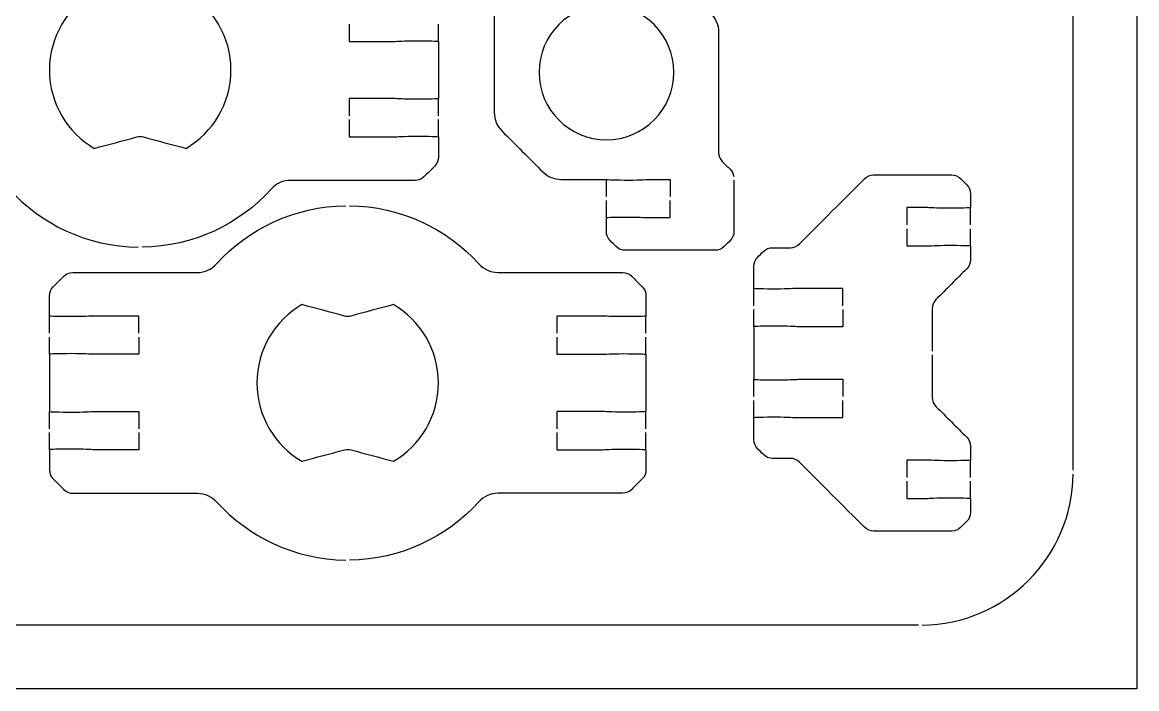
# Model space of a CAD drawing. Extents: x 0 to 410, y 0 to 455.
# Drawn here: x 322.6 to 410, y 0 to 52.3 of the extents above; entities that cross this region are included whole.
import ezdxf

# ---------------------------------------------------------------- set-up
doc = ezdxf.new("R2010")
doc.units = 0
doc.header["$MEASUREMENT"] = 0
doc.layers.add('DEFAULT', color=18, linetype='CONTINUOUS')

msp = doc.modelspace()

# ---------------------------------------------------------------- linework, layer by layer
at = {"layer": 'DEFAULT', "color": 18}
msp.add_lwpolyline([(410.025, 0.025), (0.025, 0.025), (0.025, 455.025), (410.025, 455.025)], close=True, dxfattribs=at)
at = {"layer": 'DEFAULT', "color": 1}
for points in [[(405.05, 17.15), (405.05, 212.847)], [(355.268, 50.767), (355.268, 52.118)], [(355.268, 44.935), (355.268, 46.286)], [(355.268, 43.284), (355.268, 44.635)], [(368.437, 38.603), (368.437, 39.95)], [(368.437, 36.952), (368.437, 38.303)], [(396.991, 36.387), (396.991, 37.739)], [(396.991, 34.736), (396.991, 36.088)], [(379.994, 30.051), (379.994, 31.403)], [(379.994, 28.4), (379.994, 29.752)], [(324.76, 27.892), (324.76, 29.24)], [(371.541, 27.892), (371.541, 29.24)], [(324.76, 26.241), (324.76, 27.593)], [(371.541, 26.241), (371.541, 27.593)], [(379.994, 22.929), (379.994, 24.28)], [(379.994, 21.278), (379.994, 22.629)], [(324.76, 20.41), (324.76, 21.758)], [(371.541, 20.41), (371.541, 21.758)], [(324.76, 18.759), (324.76, 20.11)], [(371.541, 18.759), (371.541, 20.11)], [(396.991, 16.593), (396.991, 17.944)], [(396.991, 14.942), (396.991, 16.293)], [(392.9, 5), (287.2, 5)]]:
    msp.add_lwpolyline(points, dxfattribs=at)
for points, knots in [([(363.438, 58.09), (363.438, 57.641), (363.438, 57.192), (363.438, 56.743), (363.939, 56.743), (364.44, 56.743), (364.941, 56.743), (365.227, 56.743), (365.724, 56.792), (366.691, 56.792), (367.657, 56.792), (368.441, 56.767), (368.441, 56.743), (369.629, 56.743), (370.818, 56.743), (372.007, 56.743), (372.54, 56.743), (373.048, 56.531), (373.422, 56.157), (374.498, 55.081), (375.574, 54.005), (376.65, 52.929), (377.024, 52.555), (377.235, 52.047), (377.235, 51.514), (377.235, 48.365), (377.235, 45.216), (377.235, 42.067), (377.235, 41.803), (377.341, 41.549), (377.528, 41.362), (377.734, 41.156), (377.94, 40.95), (378.145, 40.744), (378.297, 40.592), (378.396, 40.398), (378.424, 40.187)], [0, 0, 0, 0, 3.82, 3.82, 3.82, 8.08, 8.08, 8.08, 9.08, 9.08, 9.08, 10.08, 10.08, 10.08, 20.19, 20.19, 20.19, 21.19, 21.19, 21.19, 34.130054, 34.130054, 34.130054, 35.130054, 35.130054, 35.130054, 61.910054, 61.910054, 61.910054, 62.910054, 62.910054, 62.910054, 65.384928, 65.384928, 65.384928, 66.384928, 66.384928, 66.384928, 66.384928]), ([(358.453, 56.506), (358.482, 56.295), (358.58, 56.101), (358.732, 55.949), (358.938, 55.743), (359.144, 55.537), (359.349, 55.332), (359.536, 55.145), (359.642, 54.891), (359.642, 54.626), (359.642, 51.477), (359.642, 48.328), (359.642, 45.179), (359.642, 44.646), (359.854, 44.138), (360.228, 43.764), (361.304, 42.688), (362.38, 41.612), (363.456, 40.536), (363.83, 40.162), (364.341, 39.95), (364.87, 39.95), (366.059, 39.95), (367.248, 39.95), (368.437, 39.95), (368.437, 39.926), (369.22, 39.901), (370.187, 39.901), (371.153, 39.901), (371.651, 39.95), (371.937, 39.95), (372.437, 39.95), (372.938, 39.95), (373.439, 39.95), (373.439, 39.501), (373.439, 39.052), (373.439, 38.603)], [0, 0, 0, 0, 1, 1, 1, 3.474874, 3.474874, 3.474874, 4.474874, 4.474874, 4.474874, 31.254874, 31.254874, 31.254874, 32.254874, 32.254874, 32.254874, 45.194928, 45.194928, 45.194928, 46.194928, 46.194928, 46.194928, 56.304928, 56.304928, 56.304928, 57.304928, 57.304928, 57.304928, 58.304928, 58.304928, 58.304928, 62.564928, 62.564928, 62.564928, 66.384928, 66.384928, 66.384928, 66.384928]), ([(331.619, 43.276), (330.505, 42.979), (329.391, 42.681), (328.278, 42.384), (326.172, 43.618), (324.761, 45.904), (324.761, 48.522), (324.761, 51.139), (326.172, 53.429), (328.278, 54.664), (329.39, 54.365), (330.503, 54.066), (331.615, 53.768), (331.784, 53.722), (331.964, 53.722), (332.134, 53.768), (333.246, 54.066), (334.359, 54.365), (335.471, 54.664), (337.577, 53.433), (338.992, 51.139), (338.992, 48.522), (338.992, 45.904), (337.577, 43.615), (335.471, 42.384), (334.36, 42.681), (333.248, 42.979), (332.137, 43.276), (331.968, 43.322), (331.788, 43.322), (331.619, 43.276)], [0, 0, 0, 0, 9.802132, 9.802132, 9.802132, 10.802132, 10.802132, 10.802132, 11.802132, 11.802132, 11.802132, 21.597192, 21.597192, 21.597192, 22.597192, 22.597192, 22.597192, 32.392252, 32.392252, 32.392252, 33.392252, 33.392252, 33.392252, 34.392252, 34.392252, 34.392252, 44.175064, 44.175064, 44.175064, 45.175064, 45.175064, 45.175064, 45.175064]), ([(368.441, 43.062), (365.52, 43.062), (363.153, 45.426), (363.153, 48.347), (363.153, 51.264), (365.52, 53.631), (368.441, 53.631), (371.358, 53.631), (373.725, 51.264), (373.725, 48.347), (373.725, 45.426), (371.358, 43.062), (368.441, 43.062)], [1, 1, 1, 1, 2, 2, 2, 3, 3, 3, 4, 4, 4, 5, 5, 5, 5]), ([(348.269, 52.118), (348.269, 51.669), (348.269, 51.219), (348.269, 50.77), (349.435, 50.77), (350.602, 50.77), (351.768, 50.77), (352.054, 50.77), (352.551, 50.82), (353.518, 50.82), (354.485, 50.82), (355.268, 50.795), (355.268, 50.77), (355.268, 49.276), (355.268, 47.781), (355.268, 46.286), (355.268, 46.258), (354.485, 46.237), (353.518, 46.237), (352.551, 46.237), (352.054, 46.286), (351.768, 46.286), (350.602, 46.286), (349.435, 46.286), (348.269, 46.286), (348.269, 45.836), (348.269, 45.386), (348.269, 44.935)], [0, 0, 0, 0, 3.82, 3.82, 3.82, 13.74, 13.74, 13.74, 14.74, 14.74, 14.74, 15.74, 15.74, 15.74, 28.45, 28.45, 28.45, 29.45, 29.45, 29.45, 30.45, 30.45, 30.45, 40.37, 40.37, 40.37, 44.2, 44.2, 44.2, 44.2]), ([(315.485, 44.635), (315.485, 44.186), (315.485, 43.737), (315.485, 43.288), (314.319, 43.288), (313.152, 43.288), (311.985, 43.288), (311.7, 43.288), (311.202, 43.337), (310.236, 43.337), (309.269, 43.337), (308.486, 43.316), (308.486, 43.288), (308.486, 42.76), (308.486, 42.232), (308.486, 41.704), (308.486, 41.439), (308.592, 41.182), (308.782, 40.995), (309.057, 40.718), (309.333, 40.442), (309.608, 40.166), (309.798, 39.979), (310.052, 39.873), (310.317, 39.873), (313.579, 39.873), (316.841, 39.873), (320.103, 39.873), (320.671, 39.873), (321.207, 39.626), (321.588, 39.21), (324.103, 36.447), (327.705, 34.683), (331.727, 34.641)], [0, 0, 0, 0, 3.82, 3.82, 3.82, 13.74, 13.74, 13.74, 14.74, 14.74, 14.74, 15.74, 15.74, 15.74, 20.23, 20.23, 20.23, 21.23, 21.23, 21.23, 24.546338, 24.546338, 24.546338, 25.546338, 25.546338, 25.546338, 53.286338, 53.286338, 53.286338, 54.286338, 54.286338, 54.286338, 55.286338, 55.286338, 55.286338, 55.286338]), ([(348.269, 44.635), (348.269, 44.186), (348.269, 43.737), (348.269, 43.288), (349.435, 43.288), (350.602, 43.288), (351.768, 43.288), (352.054, 43.288), (352.551, 43.337), (353.518, 43.337), (354.485, 43.337), (355.268, 43.312), (355.268, 43.288), (355.268, 42.76), (355.268, 42.232), (355.268, 41.704), (355.268, 41.439), (355.165, 41.185), (354.975, 40.995), (354.699, 40.719), (354.422, 40.444), (354.146, 40.169), (353.959, 39.982), (353.705, 39.876), (353.44, 39.876), (350.181, 39.876), (346.921, 39.876), (343.661, 39.876), (343.09, 39.876), (342.55, 39.629), (342.169, 39.206), (339.661, 36.437), (336.052, 34.683), (332.027, 34.641)], [0, 0, 0, 0, 3.82, 3.82, 3.82, 13.74, 13.74, 13.74, 14.74, 14.74, 14.74, 15.74, 15.74, 15.74, 20.23, 20.23, 20.23, 21.23, 21.23, 21.23, 24.546338, 24.546338, 24.546338, 25.546338, 25.546338, 25.546338, 53.266338, 53.266338, 53.266338, 54.266338, 54.266338, 54.266338, 55.266338, 55.266338, 55.266338, 55.266338]), ([(386.99, 30.051), (386.99, 30.502), (386.99, 30.952), (386.99, 31.403), (385.823, 31.403), (384.657, 31.403), (383.49, 31.403), (383.204, 31.403), (382.707, 31.353), (381.74, 31.353), (380.777, 31.353), (379.994, 31.378), (379.994, 31.403), (379.994, 31.976), (379.994, 32.55), (379.994, 33.124), (379.994, 33.389), (380.1, 33.643), (380.287, 33.83), (380.443, 33.988), (380.6, 34.147), (380.756, 34.306), (380.943, 34.493), (381.2, 34.599), (381.465, 34.599), (381.932, 34.599), (382.399, 34.599), (382.866, 34.599), (383.13, 34.599), (383.388, 34.705), (383.571, 34.892), (385.276, 36.597), (386.981, 38.302), (388.686, 40.007), (388.873, 40.194), (389.127, 40.3), (389.392, 40.3), (391.435, 40.3), (393.477, 40.3), (395.52, 40.3), (395.784, 40.3), (396.038, 40.194), (396.225, 40.007), (396.383, 39.849), (396.54, 39.692), (396.698, 39.534), (396.885, 39.344), (396.991, 39.09), (396.991, 38.825), (396.991, 38.463), (396.991, 38.101), (396.991, 37.739), (396.991, 37.71), (396.211, 37.689), (395.245, 37.689), (394.278, 37.689), (393.781, 37.739), (393.495, 37.739), (392.995, 37.739), (392.495, 37.739), (391.995, 37.739), (391.995, 37.288), (391.995, 36.838), (391.995, 36.387)], [0, 0, 0, 0, 3.83, 3.83, 3.83, 13.75, 13.75, 13.75, 14.75, 14.75, 14.75, 15.75, 15.75, 15.75, 20.63, 20.63, 20.63, 21.63, 21.63, 21.63, 23.525099, 23.525099, 23.525099, 24.525099, 24.525099, 24.525099, 28.495099, 28.495099, 28.495099, 29.495099, 29.495099, 29.495099, 50.001196, 50.001196, 50.001196, 51.001196, 51.001196, 51.001196, 68.371196, 68.371196, 68.371196, 69.371196, 69.371196, 69.371196, 71.266242, 71.266242, 71.266242, 72.266242, 72.266242, 72.266242, 75.346242, 75.346242, 75.346242, 76.346242, 76.346242, 76.346242, 77.346242, 77.346242, 77.346242, 81.596242, 81.596242, 81.596242, 85.426242, 85.426242, 85.426242, 85.426242]), ([(378.438, 39.887), (378.438, 38.546), (378.438, 37.206), (378.438, 35.865), (378.438, 35.601), (378.332, 35.347), (378.145, 35.16), (377.987, 35.001), (377.828, 34.842), (377.669, 34.683), (377.482, 34.496), (377.228, 34.391), (376.964, 34.391), (374.613, 34.391), (372.262, 34.391), (369.912, 34.391), (369.647, 34.391), (369.393, 34.496), (369.206, 34.683), (369.047, 34.842), (368.889, 35.001), (368.73, 35.16), (368.543, 35.347), (368.437, 35.601), (368.437, 35.865), (368.437, 36.227), (368.437, 36.59), (368.437, 36.952), (368.437, 36.98), (369.22, 37.001), (370.187, 37.001), (371.153, 37.001), (371.651, 36.952), (371.937, 36.952), (372.437, 36.952), (372.938, 36.952), (373.439, 36.952), (373.439, 37.402), (373.439, 37.853), (373.439, 38.303)], [0, 0, 0, 0, 11.4, 11.4, 11.4, 12.4, 12.4, 12.4, 14.309188, 14.309188, 14.309188, 15.309188, 15.309188, 15.309188, 35.299188, 35.299188, 35.299188, 36.299188, 36.299188, 36.299188, 38.208377, 38.208377, 38.208377, 39.208377, 39.208377, 39.208377, 42.288377, 42.288377, 42.288377, 43.288377, 43.288377, 43.288377, 44.288377, 44.288377, 44.288377, 48.548377, 48.548377, 48.548377, 52.378377, 52.378377, 52.378377, 52.378377]), ([(331.759, 27.892), (331.759, 28.342), (331.759, 28.791), (331.759, 29.24), (330.592, 29.24), (329.426, 29.24), (328.259, 29.24), (327.973, 29.24), (327.476, 29.191), (326.509, 29.191), (325.543, 29.191), (324.76, 29.215), (324.76, 29.24), (324.76, 29.769), (324.76, 30.298), (324.76, 30.828), (324.76, 31.092), (324.865, 31.346), (325.056, 31.533), (325.332, 31.809), (325.609, 32.086), (325.885, 32.362), (326.072, 32.549), (326.326, 32.651), (326.59, 32.651), (329.85, 32.651), (333.11, 32.651), (336.369, 32.651), (336.941, 32.651), (337.481, 32.902), (337.862, 33.325), (340.37, 36.091), (343.979, 37.841), (348.001, 37.883)], [0, 0, 0, 0, 3.82, 3.82, 3.82, 13.74, 13.74, 13.74, 14.74, 14.74, 14.74, 15.74, 15.74, 15.74, 20.24, 20.24, 20.24, 21.24, 21.24, 21.24, 24.563402, 24.563402, 24.563402, 25.563402, 25.563402, 25.563402, 53.283402, 53.283402, 53.283402, 54.283402, 54.283402, 54.283402, 55.283402, 55.283402, 55.283402, 55.283402]), ([(348.3, 37.883), (352.322, 37.841), (355.927, 36.091), (358.439, 33.325), (358.82, 32.905), (359.36, 32.655), (359.928, 32.655), (363.19, 32.655), (366.452, 32.655), (369.714, 32.655), (369.979, 32.655), (370.233, 32.553), (370.423, 32.362), (370.698, 32.086), (370.973, 31.809), (371.249, 31.533), (371.439, 31.346), (371.541, 31.092), (371.541, 30.828), (371.541, 30.298), (371.541, 29.769), (371.541, 29.24), (371.541, 29.212), (370.758, 29.191), (369.792, 29.191), (368.825, 29.191), (368.328, 29.24), (368.042, 29.24), (366.875, 29.24), (365.709, 29.24), (364.542, 29.24), (364.542, 28.791), (364.542, 28.342), (364.542, 27.892)], [0, 0, 0, 0, 1, 1, 1, 2, 2, 2, 29.74, 29.74, 29.74, 30.74, 30.74, 30.74, 34.056338, 34.056338, 34.056338, 35.056338, 35.056338, 35.056338, 39.556338, 39.556338, 39.556338, 40.556338, 40.556338, 40.556338, 41.556338, 41.556338, 41.556338, 51.476338, 51.476338, 51.476338, 55.296338, 55.296338, 55.296338, 55.296338]), ([(391.995, 36.088), (391.995, 35.638), (391.995, 35.189), (391.995, 34.74), (392.495, 34.74), (392.995, 34.74), (393.495, 34.74), (393.781, 34.74), (394.278, 34.789), (395.245, 34.789), (396.211, 34.789), (396.991, 34.765), (396.991, 34.74), (396.991, 34.378), (396.991, 34.016), (396.991, 33.653), (396.991, 33.389), (396.885, 33.135), (396.698, 32.944), (395.894, 32.14), (395.089, 31.336), (394.285, 30.531), (394.098, 30.344), (393.989, 30.09), (393.989, 29.826), (393.989, 28.714), (393.989, 27.603), (393.989, 26.492)], [0, 0, 0, 0, 3.82, 3.82, 3.82, 8.07, 8.07, 8.07, 9.07, 9.07, 9.07, 10.07, 10.07, 10.07, 13.15, 13.15, 13.15, 14.15, 14.15, 14.15, 23.823221, 23.823221, 23.823221, 24.823221, 24.823221, 24.823221, 34.273221, 34.273221, 34.273221, 34.273221]), ([(347.892, 18.748), (346.779, 18.451), (345.665, 18.153), (344.551, 17.856), (342.445, 19.091), (341.034, 21.377), (341.034, 23.994), (341.034, 26.612), (342.445, 28.901), (344.551, 30.136), (345.664, 29.837), (346.776, 29.539), (347.889, 29.24), (348.058, 29.194), (348.238, 29.194), (348.407, 29.24), (349.52, 29.539), (350.632, 29.837), (351.745, 30.136), (353.851, 28.905), (355.265, 26.612), (355.265, 23.994), (355.265, 21.377), (353.851, 19.087), (351.745, 17.856), (350.633, 18.153), (349.522, 18.451), (348.411, 18.748), (348.242, 18.794), (348.062, 18.794), (347.892, 18.748)], [0, 0, 0, 0, 9.802132, 9.802132, 9.802132, 10.802132, 10.802132, 10.802132, 11.802132, 11.802132, 11.802132, 21.597192, 21.597192, 21.597192, 22.597192, 22.597192, 22.597192, 32.392252, 32.392252, 32.392252, 33.392252, 33.392252, 33.392252, 34.392252, 34.392252, 34.392252, 44.175064, 44.175064, 44.175064, 45.175064, 45.175064, 45.175064, 45.175064]), ([(386.99, 29.752), (386.99, 29.302), (386.99, 28.853), (386.99, 28.404), (385.823, 28.404), (384.657, 28.404), (383.49, 28.404), (383.204, 28.404), (382.707, 28.453), (381.74, 28.453), (380.777, 28.453), (379.994, 28.432), (379.994, 28.404), (379.994, 27.029), (379.994, 25.655), (379.994, 24.28), (379.994, 24.255), (380.777, 24.231), (381.74, 24.231), (382.707, 24.231), (383.204, 24.28), (383.49, 24.28), (384.657, 24.28), (385.823, 24.28), (386.99, 24.28), (386.99, 23.83), (386.99, 23.379), (386.99, 22.929)], [0, 0, 0, 0, 3.82, 3.82, 3.82, 13.74, 13.74, 13.74, 14.74, 14.74, 14.74, 15.74, 15.74, 15.74, 27.43, 27.43, 27.43, 28.43, 28.43, 28.43, 29.43, 29.43, 29.43, 39.35, 39.35, 39.35, 43.18, 43.18, 43.18, 43.18]), ([(331.759, 27.593), (331.759, 27.142), (331.759, 26.692), (331.759, 26.241), (330.592, 26.241), (329.426, 26.241), (328.259, 26.241), (327.973, 26.241), (327.476, 26.291), (326.509, 26.291), (325.543, 26.291), (324.76, 26.27), (324.76, 26.241), (324.76, 24.747), (324.76, 23.252), (324.76, 21.758), (324.76, 21.733), (325.543, 21.708), (326.509, 21.708), (327.476, 21.708), (327.973, 21.758), (328.259, 21.758), (329.426, 21.758), (330.592, 21.758), (331.759, 21.758), (331.759, 21.308), (331.759, 20.859), (331.759, 20.41)], [0, 0, 0, 0, 3.83, 3.83, 3.83, 13.75, 13.75, 13.75, 14.75, 14.75, 14.75, 15.75, 15.75, 15.75, 28.46, 28.46, 28.46, 29.46, 29.46, 29.46, 30.46, 30.46, 30.46, 40.38, 40.38, 40.38, 44.2, 44.2, 44.2, 44.2]), ([(364.542, 27.593), (364.542, 27.142), (364.542, 26.692), (364.542, 26.241), (365.709, 26.241), (366.875, 26.241), (368.042, 26.241), (368.328, 26.241), (368.825, 26.291), (369.792, 26.291), (370.758, 26.291), (371.541, 26.266), (371.541, 26.241), (371.541, 24.747), (371.541, 23.252), (371.541, 21.758), (371.541, 21.729), (370.758, 21.708), (369.792, 21.708), (368.825, 21.708), (368.328, 21.758), (368.042, 21.758), (366.875, 21.758), (365.709, 21.758), (364.542, 21.758), (364.542, 21.308), (364.542, 20.859), (364.542, 20.41)], [0, 0, 0, 0, 3.83, 3.83, 3.83, 13.75, 13.75, 13.75, 14.75, 14.75, 14.75, 15.75, 15.75, 15.75, 28.46, 28.46, 28.46, 29.46, 29.46, 29.46, 30.46, 30.46, 30.46, 40.38, 40.38, 40.38, 44.2, 44.2, 44.2, 44.2]), ([(393.989, 26.192), (393.989, 25.081), (393.989, 23.97), (393.989, 22.858), (393.989, 22.59), (394.098, 22.336), (394.285, 22.149), (395.089, 21.346), (395.894, 20.543), (396.698, 19.74), (396.885, 19.549), (396.991, 19.295), (396.991, 19.031), (396.991, 18.669), (396.991, 18.306), (396.991, 17.944), (396.991, 17.916), (396.211, 17.895), (395.245, 17.895), (394.278, 17.895), (393.781, 17.944), (393.495, 17.944), (392.995, 17.944), (392.495, 17.944), (391.996, 17.944), (391.996, 17.494), (391.996, 17.043), (391.996, 16.593)], [0, 0, 0, 0, 9.45, 9.45, 9.45, 10.45, 10.45, 10.45, 20.116152, 20.116152, 20.116152, 21.116152, 21.116152, 21.116152, 24.196152, 24.196152, 24.196152, 25.196152, 25.196152, 25.196152, 26.196152, 26.196152, 26.196152, 30.446152, 30.446152, 30.446152, 34.276152, 34.276152, 34.276152, 34.276152]), ([(391.995, 16.293), (391.995, 15.844), (391.995, 15.395), (391.995, 14.946), (392.495, 14.946), (392.995, 14.946), (393.495, 14.946), (393.781, 14.946), (394.278, 14.995), (395.245, 14.995), (396.211, 14.995), (396.991, 14.97), (396.991, 14.946), (396.991, 14.583), (396.991, 14.221), (396.991, 13.859), (396.991, 13.591), (396.885, 13.337), (396.698, 13.15), (396.54, 12.992), (396.383, 12.835), (396.225, 12.677), (396.038, 12.49), (395.784, 12.384), (395.52, 12.384), (393.477, 12.384), (391.435, 12.384), (389.392, 12.384), (389.127, 12.384), (388.873, 12.49), (388.686, 12.677), (386.981, 14.381), (385.276, 16.085), (383.571, 17.789), (383.388, 17.976), (383.13, 18.082), (382.866, 18.082), (382.399, 18.082), (381.932, 18.082), (381.465, 18.082), (381.2, 18.082), (380.943, 18.188), (380.756, 18.378), (380.6, 18.536), (380.443, 18.693), (380.287, 18.851), (380.1, 19.041), (379.994, 19.292), (379.994, 19.556), (379.994, 20.131), (379.994, 20.706), (379.994, 21.281), (379.994, 21.31), (380.777, 21.331), (381.74, 21.331), (382.707, 21.331), (383.204, 21.281), (383.49, 21.281), (384.657, 21.281), (385.823, 21.281), (386.99, 21.281), (386.99, 21.731), (386.99, 22.18), (386.99, 22.629)], [0, 0, 0, 0, 3.82, 3.82, 3.82, 8.07, 8.07, 8.07, 9.07, 9.07, 9.07, 10.07, 10.07, 10.07, 13.15, 13.15, 13.15, 14.15, 14.15, 14.15, 16.045046, 16.045046, 16.045046, 17.045046, 17.045046, 17.045046, 34.415046, 34.415046, 34.415046, 35.415046, 35.415046, 35.415046, 55.914073, 55.914073, 55.914073, 56.914073, 56.914073, 56.914073, 60.884073, 60.884073, 60.884073, 61.884073, 61.884073, 61.884073, 63.772061, 63.772061, 63.772061, 64.772061, 64.772061, 64.772061, 69.662061, 69.662061, 69.662061, 70.662061, 70.662061, 70.662061, 71.662061, 71.662061, 71.662061, 81.582061, 81.582061, 81.582061, 85.402061, 85.402061, 85.402061, 85.402061]), ([(331.759, 20.11), (331.759, 19.66), (331.759, 19.209), (331.759, 18.759), (330.592, 18.759), (329.426, 18.759), (328.259, 18.759), (327.973, 18.759), (327.476, 18.808), (326.509, 18.808), (325.543, 18.808), (324.76, 18.787), (324.76, 18.759), (324.76, 18.231), (324.76, 17.703), (324.76, 17.175), (324.76, 16.911), (324.865, 16.653), (325.056, 16.466), (325.331, 16.19), (325.606, 15.913), (325.881, 15.637), (326.072, 15.45), (326.326, 15.344), (326.59, 15.344), (329.853, 15.344), (333.115, 15.344), (336.377, 15.344), (336.945, 15.344), (337.481, 15.097), (337.862, 14.681), (340.377, 11.919), (343.979, 10.155), (348.001, 10.112)], [0, 0, 0, 0, 3.83, 3.83, 3.83, 13.75, 13.75, 13.75, 14.75, 14.75, 14.75, 15.75, 15.75, 15.75, 20.24, 20.24, 20.24, 21.24, 21.24, 21.24, 24.556338, 24.556338, 24.556338, 25.556338, 25.556338, 25.556338, 53.296338, 53.296338, 53.296338, 54.296338, 54.296338, 54.296338, 55.296338, 55.296338, 55.296338, 55.296338]), ([(364.542, 20.11), (364.542, 19.66), (364.542, 19.209), (364.542, 18.759), (365.709, 18.759), (366.875, 18.759), (368.042, 18.759), (368.328, 18.759), (368.825, 18.808), (369.792, 18.808), (370.758, 18.808), (371.541, 18.784), (371.541, 18.759), (371.541, 18.231), (371.541, 17.703), (371.541, 17.175), (371.541, 16.911), (371.439, 16.657), (371.249, 16.466), (370.972, 16.191), (370.696, 15.916), (370.42, 15.641), (370.233, 15.454), (369.979, 15.348), (369.714, 15.348), (366.454, 15.348), (363.195, 15.348), (359.935, 15.348), (359.364, 15.348), (358.824, 15.101), (358.443, 14.677), (355.935, 11.908), (352.326, 10.155), (348.3, 10.112)], [0, 0, 0, 0, 3.83, 3.83, 3.83, 13.75, 13.75, 13.75, 14.75, 14.75, 14.75, 15.75, 15.75, 15.75, 20.24, 20.24, 20.24, 21.24, 21.24, 21.24, 24.556338, 24.556338, 24.556338, 25.556338, 25.556338, 25.556338, 53.276338, 53.276338, 53.276338, 54.276338, 54.276338, 54.276338, 55.276338, 55.276338, 55.276338, 55.276338])]:
    msp.add_open_spline(points, degree=3, knots=knots, dxfattribs=at)
msp.add_open_spline([(393.2, 5), (399.708, 5.081), (404.968, 10.341), (405.05, 16.85)], degree=3, dxfattribs=at)

doc.saveas('drawing.dxf')
